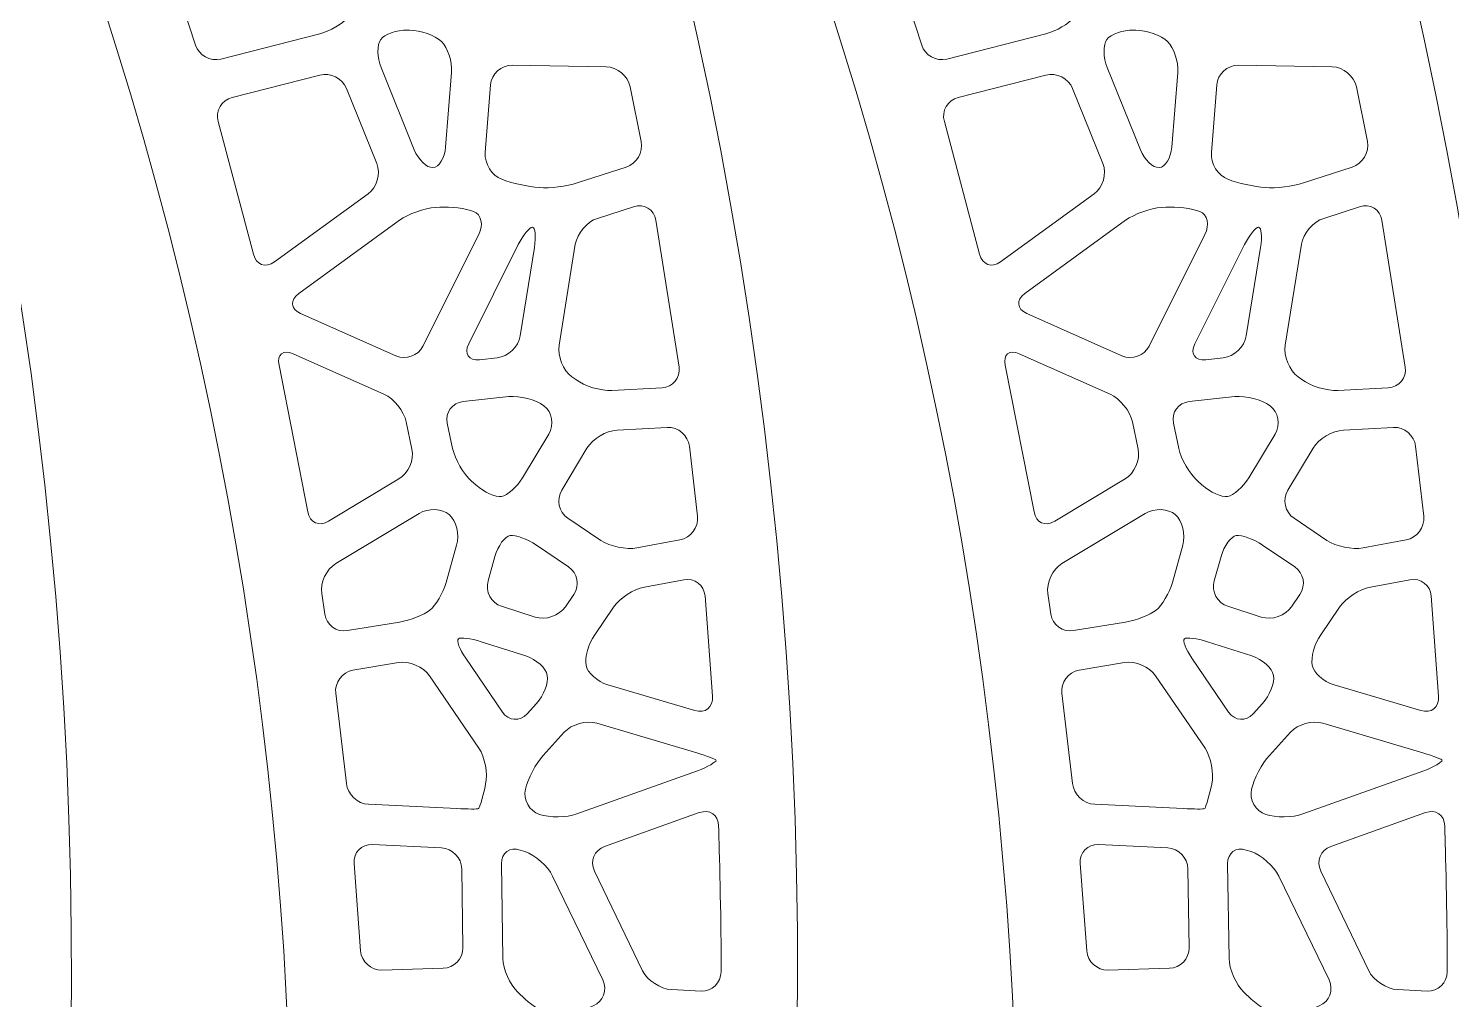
# Model space of a CAD drawing. Header units: inches. Extents: x 8 to 818, y -635 to -10.
# Drawn here: x 501.2 to 601.8, y -153.2 to -84.5 of the extents above; entities that cross this region are included whole.
import ezdxf

# ---------------------------------------------------------------- set-up
doc = ezdxf.new("R2010")
doc.units = ezdxf.units.IN
doc.header["$MEASUREMENT"] = 0
doc.layers.add('Calque 1', color=7, linetype='Continuous')

# ---------------------------------------------------------------- blocks, each defined once
blk = doc.blocks.new('block 2')
at = {"layer": 'Calque 1', "color": 179, "lineweight": 5, "true_color": 0x262425}
blk.add_open_spline([(715.86, -64), (715.86, -64), (726.82, -66.29), (726.82, -66.29), (727.36, -66.4), (727.7, -66.93), (727.59, -67.48), (727.59, -67.48), (727.39, -68.45), (727.39, -68.45), (727.27, -68.99), (726.74, -69.34), (726.2, -69.23), (726.2, -69.23), (717.2, -67.34), (717.2, -67.34), (769.2, -199.6), (711.01, -353.81), (579.16, -418.55), (579.16, -418.55), (584.06, -419.58), (584.06, -419.58), (584.61, -419.69), (584.95, -420.22), (584.84, -420.76), (584.84, -420.76), (584.63, -421.74), (584.63, -421.74), (584.52, -422.28), (583.99, -422.63), (583.45, -422.51), (583.45, -422.51), (574.72, -420.69), (574.72, -420.69), (571.92, -422), (569.1, -423.28), (566.24, -424.51), (562.3, -426.21), (560.36, -430.67), (561.85, -434.69), (561.85, -434.69), (561.9, -434.84), (561.9, -434.84), (563.44, -439), (568.05, -441.15), (572.21, -439.61), (738.97, -377.87), (817.84, -186.1), (744.29, -23.11), (739.77, -12.97), (726.88, -9.8), (716.32, -15.85), (716.32, -15.85), (716.32, -15.85), (716.32, -15.85), (705.75, -21.91), (701.37, -33.6), (705.82, -42.17), (709.52, -49.36), (712.86, -56.64), (715.86, -64)], degree=3, knots=[0, 0, 0, 0, 1, 1, 1, 2, 2, 2, 3, 3, 3, 4, 4, 4, 5, 5, 5, 6, 6, 6, 7, 7, 7, 8, 8, 8, 9, 9, 9, 10, 10, 10, 11, 11, 11, 12, 12, 12, 13, 13, 13, 14, 14, 14, 15, 15, 15, 16, 16, 16, 17, 17, 17, 18, 18, 18, 19, 19, 19, 20, 20, 20, 20], dxfattribs=at)
blk = doc.blocks.new('block 3')
at = {"layer": 'Calque 1', "color": 179, "lineweight": 5, "true_color": 0x262425}
blk.add_open_spline([(659.05, -64), (659.05, -64), (670, -66.29), (670, -66.29), (670.54, -66.4), (670.89, -66.93), (670.77, -67.48), (670.77, -67.48), (670.57, -68.45), (670.57, -68.45), (670.46, -68.99), (669.93, -69.34), (669.38, -69.23), (669.38, -69.23), (660.39, -67.34), (660.39, -67.34), (712.38, -199.6), (654.19, -353.81), (522.35, -418.55), (522.35, -418.55), (527.25, -419.58), (527.25, -419.58), (527.79, -419.69), (528.13, -420.22), (528.02, -420.76), (528.02, -420.76), (527.82, -421.74), (527.82, -421.74), (527.7, -422.28), (527.17, -422.63), (526.63, -422.51), (526.63, -422.51), (517.9, -420.69), (517.9, -420.69), (515.1, -422), (512.28, -423.28), (509.42, -424.51), (505.49, -426.21), (503.55, -430.67), (505.03, -434.69), (505.03, -434.69), (505.09, -434.84), (505.09, -434.84), (506.62, -439), (511.23, -441.15), (515.39, -439.61), (682.15, -377.87), (761.02, -186.1), (687.47, -23.11), (682.95, -12.97), (670.06, -9.8), (659.51, -15.85), (659.51, -15.85), (659.51, -15.85), (659.51, -15.85), (648.93, -21.91), (644.56, -33.6), (649, -42.17), (652.7, -49.36), (656.04, -56.64), (659.05, -64)], degree=3, knots=[0, 0, 0, 0, 1, 1, 1, 2, 2, 2, 3, 3, 3, 4, 4, 4, 5, 5, 5, 6, 6, 6, 7, 7, 7, 8, 8, 8, 9, 9, 9, 10, 10, 10, 11, 11, 11, 12, 12, 12, 13, 13, 13, 14, 14, 14, 15, 15, 15, 16, 16, 16, 17, 17, 17, 18, 18, 18, 19, 19, 19, 20, 20, 20, 20], dxfattribs=at)
blk = doc.blocks.new('block 4')
at = {"layer": 'Calque 1', "color": 179, "lineweight": 5, "true_color": 0x262425}
blk.add_open_spline([(602.23, -64), (602.23, -64), (613.18, -66.29), (613.18, -66.29), (613.72, -66.4), (614.07, -66.93), (613.96, -67.48), (613.96, -67.48), (613.75, -68.45), (613.75, -68.45), (613.64, -68.99), (613.11, -69.34), (612.57, -69.23), (612.57, -69.23), (603.57, -67.34), (603.57, -67.34), (655.56, -199.6), (597.38, -353.81), (465.53, -418.55), (465.53, -418.55), (470.43, -419.58), (470.43, -419.58), (470.97, -419.69), (471.32, -420.22), (471.2, -420.76), (471.2, -420.76), (471, -421.74), (471, -421.74), (470.89, -422.28), (470.36, -422.63), (469.82, -422.51), (469.82, -422.51), (461.08, -420.69), (461.08, -420.69), (458.29, -422), (455.46, -423.28), (452.6, -424.51), (448.67, -426.21), (446.73, -430.67), (448.21, -434.69), (448.21, -434.69), (448.27, -434.84), (448.27, -434.84), (449.8, -439), (454.42, -441.15), (458.57, -439.61), (625.34, -377.87), (704.2, -186.1), (630.65, -23.11), (626.13, -12.97), (613.24, -9.8), (602.69, -15.85), (602.69, -15.85), (602.69, -15.85), (602.69, -15.85), (592.11, -21.91), (587.74, -33.6), (592.19, -42.17), (595.88, -49.36), (599.22, -56.64), (602.23, -64)], degree=3, knots=[0, 0, 0, 0, 1, 1, 1, 2, 2, 2, 3, 3, 3, 4, 4, 4, 5, 5, 5, 6, 6, 6, 7, 7, 7, 8, 8, 8, 9, 9, 9, 10, 10, 10, 11, 11, 11, 12, 12, 12, 13, 13, 13, 14, 14, 14, 15, 15, 15, 16, 16, 16, 17, 17, 17, 18, 18, 18, 19, 19, 19, 20, 20, 20, 20], dxfattribs=at)
blk = doc.blocks.new('block 5')
at = {"layer": 'Calque 1', "color": 179, "lineweight": 5, "true_color": 0x262425}
for points, knots in [([(550.89, -64), (550.89, -64), (561.84, -66.29), (561.84, -66.29), (562.38, -66.4), (562.73, -66.93), (562.62, -67.48), (562.62, -67.48), (562.41, -68.45), (562.41, -68.45), (562.3, -68.99), (561.77, -69.34), (561.23, -69.23), (561.23, -69.23), (552.23, -67.34), (552.23, -67.34), (604.22, -199.6), (546.04, -353.81), (414.19, -418.55), (414.19, -418.55), (419.09, -419.58), (419.09, -419.58), (419.63, -419.69), (419.98, -420.22), (419.86, -420.76), (419.86, -420.76), (419.66, -421.74), (419.66, -421.74), (419.55, -422.28), (419.02, -422.63), (418.48, -422.51), (418.48, -422.51), (409.74, -420.69), (409.74, -420.69), (406.95, -422), (404.12, -423.28), (401.26, -424.51), (397.33, -426.21), (395.39, -430.67), (396.87, -434.69), (396.87, -434.69), (396.93, -434.84), (396.93, -434.84), (398.46, -439), (403.08, -441.15), (407.23, -439.61), (574, -377.87), (652.86, -186.1), (579.31, -23.11), (574.8, -12.97), (561.9, -9.8), (551.35, -15.85), (551.35, -15.85), (551.35, -15.85), (551.35, -15.85), (540.78, -21.91), (536.4, -33.6), (540.85, -42.17), (544.54, -49.36), (547.89, -56.64), (550.89, -64)], [0, 0, 0, 0, 1, 1, 1, 2, 2, 2, 3, 3, 3, 4, 4, 4, 5, 5, 5, 6, 6, 6, 7, 7, 7, 8, 8, 8, 9, 9, 9, 10, 10, 10, 11, 11, 11, 12, 12, 12, 13, 13, 13, 14, 14, 14, 15, 15, 15, 16, 16, 16, 17, 17, 17, 18, 18, 18, 19, 19, 19, 20, 20, 20, 20]), ([(573.05, -78.26), (573.67, -78.74), (574.4, -79.72), (574.67, -80.44), (574.67, -80.44), (575.13, -81.67), (575.13, -81.67), (575.4, -82.39), (575.37, -83.34), (575.06, -83.77), (574.75, -84.19), (573.88, -84.7), (573.13, -84.89), (573.13, -84.89), (566.13, -86.68), (566.13, -86.68), (565.38, -86.87), (564.58, -86.43), (564.35, -85.69), (564.35, -85.69), (561.17, -75.96), (561.17, -75.96), (560.92, -75.22), (560.93, -74.64), (561.19, -74.66), (561.19, -74.66), (561.19, -74.66), (561.43, -74.66), (563.11, -74.66), (564.74, -73.59), (564.74, -73.59), (565.39, -73.17), (566.42, -73.2), (567.04, -73.67), (567.04, -73.67), (573.05, -78.26), (573.05, -78.26)], [0, 0, 0, 0, 1, 1, 1, 2, 2, 2, 3, 3, 3, 4, 4, 4, 5, 5, 5, 6, 6, 6, 7, 7, 7, 8, 8, 8, 9, 9, 9, 10, 10, 10, 11, 11, 11, 12, 12, 12, 12]), ([(579.48, -84.64), (580.26, -84.65), (581.27, -85.01), (581.73, -85.44), (582.18, -85.87), (582.51, -86.86), (582.45, -87.63), (582.45, -87.63), (582.03, -92.9), (582.03, -92.9), (581.97, -93.68), (581.57, -94.33), (581.13, -94.35), (580.7, -94.38), (580.1, -93.81), (579.81, -93.09), (579.81, -93.09), (577.47, -87.29), (577.47, -87.29), (577.18, -86.57), (577.17, -85.67), (577.44, -85.3), (577.71, -84.93), (578.56, -84.63), (579.34, -84.64), (579.34, -84.64), (579.48, -84.64), (579.48, -84.64)], [0, 0, 0, 0, 1, 1, 1, 2, 2, 2, 3, 3, 3, 4, 4, 4, 5, 5, 5, 6, 6, 6, 7, 7, 7, 8, 8, 8, 9, 9, 9, 9]), ([(593.38, -87.23), (594.16, -87.25), (594.92, -87.88), (595.08, -88.64), (595.08, -88.64), (595.86, -92.5), (595.86, -92.5), (596.01, -93.26), (595.53, -94.08), (594.79, -94.32), (594.79, -94.32), (591.34, -95.44), (591.34, -95.44), (590.6, -95.68), (589.38, -95.83), (588.63, -95.77), (587.89, -95.71), (586.7, -95.45), (586, -95.18), (585.3, -94.92), (584.77, -94.07), (584.83, -93.29), (584.83, -93.29), (585.21, -88.5), (585.21, -88.5), (585.27, -87.73), (585.95, -87.11), (586.73, -87.12), (586.73, -87.12), (593.38, -87.23), (593.38, -87.23)], [0, 0, 0, 0, 1, 1, 1, 2, 2, 2, 3, 3, 3, 4, 4, 4, 5, 5, 5, 6, 6, 6, 7, 7, 7, 8, 8, 8, 9, 9, 9, 10, 10, 10, 10]), ([(577.16, -94.07), (577.45, -94.79), (577.17, -95.75), (576.55, -96.2), (576.55, -96.2), (569.92, -101.01), (569.92, -101.01), (569.3, -101.47), (568.63, -101.23), (568.44, -100.47), (568.44, -100.47), (565.95, -91.1), (565.95, -91.1), (565.74, -90.35), (566.18, -89.58), (566.93, -89.39), (566.93, -89.39), (573.13, -87.81), (573.13, -87.81), (573.88, -87.61), (574.73, -88.05), (575.02, -88.77), (575.02, -88.77), (577.16, -94.07), (577.16, -94.07)], [0, 0, 0, 0, 1, 1, 1, 2, 2, 2, 3, 3, 3, 4, 4, 4, 5, 5, 5, 6, 6, 6, 7, 7, 7, 8, 8, 8, 8]), ([(584.01, -97.45), (584.56, -97.66), (584.72, -98.39), (584.37, -99.09), (584.37, -99.09), (580.43, -106.97), (580.43, -106.97), (580.08, -107.66), (579.22, -107.97), (578.51, -107.66), (578.51, -107.66), (571.78, -104.66), (571.78, -104.66), (571.07, -104.35), (571.01, -103.71), (571.64, -103.26), (571.64, -103.26), (578.76, -98.08), (578.76, -98.08), (579.39, -97.63), (580.54, -97.22), (581.31, -97.17), (581.31, -97.17), (581.61, -97.15), (581.61, -97.15), (582.38, -97.11), (583.46, -97.24), (584.01, -97.45)], [0, 0, 0, 0, 1, 1, 1, 2, 2, 2, 3, 3, 3, 4, 4, 4, 5, 5, 5, 6, 6, 6, 7, 7, 7, 8, 8, 8, 9, 9, 9, 9]), ([(595.31, -97.12), (596.05, -96.88), (596.76, -97.31), (596.89, -98.07), (596.89, -98.07), (598.53, -108.45), (598.53, -108.45), (598.65, -109.22), (598.1, -109.88), (597.33, -109.92), (597.33, -109.92), (593.77, -110.1), (593.77, -110.1), (593, -110.14), (591.85, -109.8), (591.23, -109.34), (591.23, -109.34), (590.96, -109.14), (590.96, -109.14), (590.34, -108.68), (589.93, -107.68), (590.05, -106.91), (590.05, -106.91), (591.2, -99.77), (591.2, -99.77), (591.32, -99), (592.03, -98.18), (592.77, -97.94), (592.77, -97.94), (595.31, -97.12), (595.31, -97.12)], [0, 0, 0, 0, 1, 1, 1, 2, 2, 2, 3, 3, 3, 4, 4, 4, 5, 5, 5, 6, 6, 6, 7, 7, 7, 8, 8, 8, 9, 9, 9, 10, 10, 10, 10]), ([(588.17, -98.57), (588.37, -98.58), (588.43, -99.22), (588.31, -99.99), (588.31, -99.99), (587.3, -106.25), (587.3, -106.25), (587.18, -107.01), (586.45, -107.71), (585.67, -107.79), (585.67, -107.79), (584.43, -107.93), (584.43, -107.93), (583.66, -108.01), (583.32, -107.51), (583.66, -106.82), (583.66, -106.82), (587.17, -99.8), (587.17, -99.8), (587.52, -99.11), (587.97, -98.55), (588.17, -98.57)], [0, 0, 0, 0, 1, 1, 1, 2, 2, 2, 3, 3, 3, 4, 4, 4, 5, 5, 5, 6, 6, 6, 7, 7, 7, 7]), ([(577.67, -110.37), (578.38, -110.69), (579.09, -111.57), (579.25, -112.33), (579.25, -112.33), (579.65, -114.26), (579.65, -114.26), (579.81, -115.02), (579.39, -115.96), (578.73, -116.36), (578.73, -116.36), (573.76, -119.35), (573.76, -119.35), (573.09, -119.75), (572.43, -119.45), (572.29, -118.68), (572.29, -118.68), (570.25, -108.32), (570.25, -108.32), (570.09, -107.56), (570.54, -107.2), (571.25, -107.52), (571.25, -107.52), (577.67, -110.37), (577.67, -110.37)], [0, 0, 0, 0, 1, 1, 1, 2, 2, 2, 3, 3, 3, 4, 4, 4, 5, 5, 5, 6, 6, 6, 7, 7, 7, 8, 8, 8, 8]), ([(588.98, -111.19), (589.57, -111.62), (589.73, -112.52), (589.33, -113.19), (589.33, -113.19), (587.47, -116.27), (587.47, -116.27), (587.06, -116.94), (586.4, -117.53), (585.98, -117.6), (585.56, -117.66), (584.75, -117.3), (584.16, -116.78), (584.16, -116.78), (583.87, -116.52), (583.87, -116.52), (583.29, -116.01), (582.68, -114.96), (582.52, -114.2), (582.52, -114.2), (582.15, -112.42), (582.15, -112.42), (581.99, -111.66), (582.49, -110.98), (583.27, -110.89), (583.27, -110.89), (586.5, -110.54), (586.5, -110.54), (587.27, -110.46), (588.39, -110.75), (588.98, -111.19)], [0, 0, 0, 0, 1, 1, 1, 2, 2, 2, 3, 3, 3, 4, 4, 4, 5, 5, 5, 6, 6, 6, 7, 7, 7, 8, 8, 8, 9, 9, 9, 10, 10, 10, 10]), ([(597.7, -112.72), (598.47, -112.68), (599.18, -113.28), (599.27, -114.05), (599.27, -114.05), (599.84, -119), (599.84, -119), (599.92, -119.78), (599.36, -120.52), (598.6, -120.66), (598.6, -120.66), (595.56, -121.23), (595.56, -121.23), (594.79, -121.37), (593.64, -121.13), (593, -120.7), (593, -120.7), (590.68, -119.14), (590.68, -119.14), (590.03, -118.71), (589.83, -117.81), (590.24, -117.14), (590.24, -117.14), (592.02, -114.19), (592.02, -114.19), (592.42, -113.52), (593.38, -112.95), (594.16, -112.91), (594.16, -112.91), (597.7, -112.72), (597.7, -112.72)], [0, 0, 0, 0, 1, 1, 1, 2, 2, 2, 3, 3, 3, 4, 4, 4, 5, 5, 5, 6, 6, 6, 7, 7, 7, 8, 8, 8, 9, 9, 9, 10, 10, 10, 10]), ([(582.28, -118.88), (582.78, -119.32), (583.02, -120.29), (582.81, -121.04), (582.81, -121.04), (582.07, -123.67), (582.07, -123.67), (581.86, -124.42), (581.34, -125.3), (580.92, -125.63), (580.5, -125.96), (579.53, -126.34), (578.76, -126.47), (578.76, -126.47), (575.09, -127.08), (575.09, -127.08), (574.32, -127.21), (573.6, -126.68), (573.49, -125.92), (573.49, -125.92), (573.27, -124.46), (573.27, -124.46), (573.15, -123.69), (573.59, -122.74), (574.26, -122.34), (574.26, -122.34), (580.16, -118.8), (580.16, -118.8), (580.82, -118.4), (581.78, -118.44), (582.28, -118.88)], [0, 0, 0, 0, 1, 1, 1, 2, 2, 2, 3, 3, 3, 4, 4, 4, 5, 5, 5, 6, 6, 6, 7, 7, 7, 8, 8, 8, 9, 9, 9, 10, 10, 10, 10]), ([(590.72, -122.57), (591.36, -123), (591.53, -123.88), (591.09, -124.52), (591.09, -124.52), (590.5, -125.39), (590.5, -125.39), (590.06, -126.03), (589.1, -126.36), (588.36, -126.12), (588.36, -126.12), (585.99, -125.36), (585.99, -125.36), (585.25, -125.12), (584.82, -124.32), (585.03, -123.57), (585.03, -123.57), (585.52, -121.83), (585.52, -121.83), (585.73, -121.08), (586.21, -120.42), (586.59, -120.36), (586.97, -120.3), (587.8, -120.61), (588.45, -121.04), (588.45, -121.04), (590.72, -122.57), (590.72, -122.57)], [0, 0, 0, 0, 1, 1, 1, 2, 2, 2, 3, 3, 3, 4, 4, 4, 5, 5, 5, 6, 6, 6, 7, 7, 7, 8, 8, 8, 9, 9, 9, 9]), ([(598.87, -123.49), (599.63, -123.34), (600.31, -123.86), (600.37, -124.63), (600.37, -124.63), (600.89, -131.72), (600.89, -131.72), (600.95, -132.5), (600.38, -132.95), (599.63, -132.73), (599.63, -132.73), (593.5, -130.91), (593.5, -130.91), (592.75, -130.68), (592.06, -130.06), (591.96, -129.52), (591.85, -128.97), (592.13, -128.01), (592.57, -127.37), (592.57, -127.37), (593.9, -125.42), (593.9, -125.42), (594.33, -124.78), (595.32, -124.14), (596.08, -124), (596.08, -124), (598.87, -123.49), (598.87, -123.49)], [0, 0, 0, 0, 1, 1, 1, 2, 2, 2, 3, 3, 3, 4, 4, 4, 5, 5, 5, 6, 6, 6, 7, 7, 7, 8, 8, 8, 9, 9, 9, 9]), ([(587.7, -128.87), (588.44, -129.11), (589.13, -129.73), (589.22, -130.24), (589.32, -130.76), (588.97, -131.65), (588.45, -132.23), (588.45, -132.23), (587.79, -132.95), (587.79, -132.95), (587.27, -133.53), (586.48, -133.47), (586.05, -132.83), (586.05, -132.83), (583.45, -129.03), (583.45, -129.03), (583.01, -128.39), (582.78, -127.77), (582.93, -127.65), (583.08, -127.53), (583.81, -127.63), (584.55, -127.86), (584.55, -127.86), (587.7, -128.87), (587.7, -128.87)], [0, 0, 0, 0, 1, 1, 1, 2, 2, 2, 3, 3, 3, 4, 4, 4, 5, 5, 5, 6, 6, 6, 7, 7, 7, 8, 8, 8, 8]), ([(584.38, -135.39), (584.81, -136.03), (585.03, -137.17), (584.86, -137.93), (584.86, -137.93), (584.79, -138.23), (584.79, -138.23), (584.61, -138.98), (584.42, -139.63), (584.35, -139.66), (584.29, -139.7), (583.6, -139.69), (582.83, -139.65), (582.83, -139.65), (576.58, -139.35), (576.58, -139.35), (575.8, -139.32), (575.1, -138.66), (575.02, -137.88), (575.02, -137.88), (574.26, -131.51), (574.26, -131.51), (574.17, -130.74), (574.71, -130), (575.48, -129.88), (575.48, -129.88), (578.69, -129.34), (578.69, -129.34), (579.46, -129.21), (580.44, -129.63), (580.88, -130.27), (580.88, -130.27), (584.38, -135.39), (584.38, -135.39)], [0, 0, 0, 0, 1, 1, 1, 2, 2, 2, 3, 3, 3, 4, 4, 4, 5, 5, 5, 6, 6, 6, 7, 7, 7, 8, 8, 8, 9, 9, 9, 10, 10, 10, 11, 11, 11, 11]), ([(599.79, -135.72), (600.54, -135.94), (601.15, -136.18), (601.15, -136.25), (601.16, -136.33), (600.57, -136.73), (599.84, -136.99), (599.84, -136.99), (591.3, -140.03), (591.3, -140.03), (590.57, -140.29), (589.38, -140.31), (588.67, -140.07), (587.95, -139.83), (587.5, -139.03), (587.67, -138.29), (587.84, -137.55), (588.41, -136.47), (588.93, -135.9), (588.93, -135.9), (590.42, -134.26), (590.42, -134.26), (590.94, -133.69), (591.97, -133.4), (592.72, -133.62), (592.72, -133.62), (599.79, -135.72), (599.79, -135.72)], [0, 0, 0, 0, 1, 1, 1, 2, 2, 2, 3, 3, 3, 4, 4, 4, 5, 5, 5, 6, 6, 6, 7, 7, 7, 8, 8, 8, 9, 9, 9, 9]), ([(599.96, -139.94), (600.69, -139.68), (601.31, -140.1), (601.33, -140.88), (601.33, -140.88), (601.48, -145.91), (601.5, -149.07), (601.51, -150.17), (601.5, -151.2), (601.5, -151.2), (601.5, -151.98), (600.86, -152.58), (600.08, -152.55), (600.08, -152.55), (597.99, -152.45), (597.99, -152.45), (597.21, -152.41), (596.3, -151.81), (595.96, -151.12), (595.96, -151.12), (592.56, -144.07), (592.56, -144.07), (592.22, -143.37), (592.54, -142.59), (593.27, -142.33), (593.27, -142.33), (599.96, -139.94), (599.96, -139.94)], [0, 0, 0, 0, 1, 1, 1, 2, 2, 2, 3, 3, 3, 4, 4, 4, 5, 5, 5, 6, 6, 6, 7, 7, 7, 8, 8, 8, 9, 9, 9, 9]), ([(581.74, -142.43), (582.51, -142.47), (583.15, -143.13), (583.17, -143.91), (583.17, -143.91), (583.25, -149.49), (583.25, -149.49), (583.26, -150.27), (582.63, -150.92), (581.86, -150.94), (581.86, -150.94), (577.52, -151.07), (577.52, -151.07), (576.75, -151.09), (576.07, -150.48), (576.02, -149.7), (576.02, -149.7), (575.56, -143.53), (575.56, -143.53), (575.49, -142.76), (576.08, -142.16), (576.85, -142.19), (576.85, -142.19), (581.74, -142.43), (581.74, -142.43)], [0, 0, 0, 0, 1, 1, 1, 2, 2, 2, 3, 3, 3, 4, 4, 4, 5, 5, 5, 6, 6, 6, 7, 7, 7, 8, 8, 8, 8]), ([(587.64, -142.7), (588.37, -142.95), (589.25, -143.72), (589.59, -144.42), (589.59, -144.42), (593.15, -151.77), (593.15, -151.77), (593.48, -152.47), (593.18, -153.29), (592.46, -153.6), (592.46, -153.6), (591.77, -153.9), (591.77, -153.9), (591.05, -154.21), (590.07, -154.38), (589.58, -154.27), (589.08, -154.17), (588.22, -153.65), (587.65, -153.12), (587.65, -153.12), (587.13, -152.62), (587.13, -152.62), (586.56, -152.09), (586.09, -151.02), (586.08, -150.24), (586.08, -150.24), (585.98, -143.55), (585.98, -143.55), (585.97, -142.78), (586.56, -142.34), (587.3, -142.59), (587.3, -142.59), (587.64, -142.7), (587.64, -142.7)], [0, 0, 0, 0, 1, 1, 1, 2, 2, 2, 3, 3, 3, 4, 4, 4, 5, 5, 5, 6, 6, 6, 7, 7, 7, 8, 8, 8, 9, 9, 9, 10, 10, 10, 11, 11, 11, 11])]:
    blk.add_open_spline(points, degree=3, knots=knots, dxfattribs=at)
blk = doc.blocks.new('block 6')
at = {"layer": 'Calque 1', "color": 179, "lineweight": 5, "true_color": 0x262425}
for points, knots in [([(499.55, -64), (499.55, -64), (510.5, -66.29), (510.5, -66.29), (511.04, -66.4), (511.39, -66.93), (511.28, -67.48), (511.28, -67.48), (511.07, -68.45), (511.07, -68.45), (510.96, -68.99), (510.43, -69.34), (509.89, -69.23), (509.89, -69.23), (500.89, -67.34), (500.89, -67.34), (552.88, -199.6), (494.7, -353.81), (362.85, -418.55), (362.85, -418.55), (367.75, -419.58), (367.75, -419.58), (368.29, -419.69), (368.64, -420.22), (368.52, -420.76), (368.52, -420.76), (368.32, -421.74), (368.32, -421.74), (368.21, -422.28), (367.68, -422.63), (367.14, -422.51), (367.14, -422.51), (358.4, -420.69), (358.4, -420.69), (355.61, -422), (352.78, -423.28), (349.92, -424.51), (345.99, -426.21), (344.05, -430.67), (345.53, -434.69), (345.53, -434.69), (345.59, -434.84), (345.59, -434.84), (347.12, -439), (351.74, -441.15), (355.89, -439.61), (522.66, -377.87), (601.52, -186.1), (527.97, -23.11), (523.46, -12.97), (510.56, -9.8), (500.01, -15.85), (500.01, -15.85), (500.01, -15.85), (500.01, -15.85), (489.44, -21.91), (485.06, -33.6), (489.51, -42.17), (493.2, -49.36), (496.55, -56.64), (499.55, -64)], [0, 0, 0, 0, 1, 1, 1, 2, 2, 2, 3, 3, 3, 4, 4, 4, 5, 5, 5, 6, 6, 6, 7, 7, 7, 8, 8, 8, 9, 9, 9, 10, 10, 10, 11, 11, 11, 12, 12, 12, 13, 13, 13, 14, 14, 14, 15, 15, 15, 16, 16, 16, 17, 17, 17, 18, 18, 18, 19, 19, 19, 20, 20, 20, 20]), ([(521.71, -78.26), (522.33, -78.74), (523.06, -79.72), (523.33, -80.44), (523.33, -80.44), (523.79, -81.67), (523.79, -81.67), (524.06, -82.39), (524.03, -83.34), (523.72, -83.77), (523.41, -84.19), (522.54, -84.7), (521.79, -84.89), (521.79, -84.89), (514.79, -86.68), (514.79, -86.68), (514.04, -86.87), (513.24, -86.43), (513.01, -85.69), (513.01, -85.69), (509.83, -75.96), (509.83, -75.96), (509.58, -75.22), (509.59, -74.64), (509.85, -74.66), (509.85, -74.66), (509.85, -74.66), (510.09, -74.66), (511.77, -74.66), (513.4, -73.59), (513.4, -73.59), (514.05, -73.17), (515.08, -73.2), (515.7, -73.67), (515.7, -73.67), (521.71, -78.26), (521.71, -78.26)], [0, 0, 0, 0, 1, 1, 1, 2, 2, 2, 3, 3, 3, 4, 4, 4, 5, 5, 5, 6, 6, 6, 7, 7, 7, 8, 8, 8, 9, 9, 9, 10, 10, 10, 11, 11, 11, 12, 12, 12, 12]), ([(528.14, -84.64), (528.92, -84.65), (529.93, -85.01), (530.39, -85.44), (530.84, -85.87), (531.17, -86.86), (531.11, -87.63), (531.11, -87.63), (530.69, -92.9), (530.69, -92.9), (530.63, -93.68), (530.23, -94.33), (529.79, -94.35), (529.36, -94.38), (528.76, -93.81), (528.47, -93.09), (528.47, -93.09), (526.13, -87.29), (526.13, -87.29), (525.84, -86.57), (525.83, -85.67), (526.1, -85.3), (526.37, -84.93), (527.22, -84.63), (528, -84.64), (528, -84.64), (528.14, -84.64), (528.14, -84.64)], [0, 0, 0, 0, 1, 1, 1, 2, 2, 2, 3, 3, 3, 4, 4, 4, 5, 5, 5, 6, 6, 6, 7, 7, 7, 8, 8, 8, 9, 9, 9, 9]), ([(542.04, -87.23), (542.82, -87.25), (543.58, -87.88), (543.74, -88.64), (543.74, -88.64), (544.52, -92.5), (544.52, -92.5), (544.67, -93.26), (544.19, -94.08), (543.45, -94.32), (543.45, -94.32), (540, -95.44), (540, -95.44), (539.26, -95.68), (538.04, -95.83), (537.3, -95.77), (536.55, -95.71), (535.36, -95.45), (534.66, -95.18), (533.96, -94.92), (533.43, -94.07), (533.49, -93.29), (533.49, -93.29), (533.87, -88.5), (533.87, -88.5), (533.93, -87.73), (534.61, -87.11), (535.39, -87.12), (535.39, -87.12), (542.04, -87.23), (542.04, -87.23)], [0, 0, 0, 0, 1, 1, 1, 2, 2, 2, 3, 3, 3, 4, 4, 4, 5, 5, 5, 6, 6, 6, 7, 7, 7, 8, 8, 8, 9, 9, 9, 10, 10, 10, 10]), ([(525.82, -94.07), (526.11, -94.79), (525.83, -95.75), (525.21, -96.2), (525.21, -96.2), (518.58, -101.01), (518.58, -101.01), (517.96, -101.47), (517.29, -101.23), (517.1, -100.47), (517.1, -100.47), (514.61, -91.1), (514.61, -91.1), (514.4, -90.35), (514.84, -89.58), (515.6, -89.39), (515.6, -89.39), (521.79, -87.81), (521.79, -87.81), (522.54, -87.61), (523.39, -88.05), (523.68, -88.77), (523.68, -88.77), (525.82, -94.07), (525.82, -94.07)], [0, 0, 0, 0, 1, 1, 1, 2, 2, 2, 3, 3, 3, 4, 4, 4, 5, 5, 5, 6, 6, 6, 7, 7, 7, 8, 8, 8, 8]), ([(532.67, -97.45), (533.22, -97.66), (533.38, -98.39), (533.03, -99.09), (533.03, -99.09), (529.09, -106.97), (529.09, -106.97), (528.74, -107.66), (527.88, -107.97), (527.17, -107.66), (527.17, -107.66), (520.44, -104.66), (520.44, -104.66), (519.73, -104.35), (519.67, -103.71), (520.3, -103.26), (520.3, -103.26), (527.42, -98.08), (527.42, -98.08), (528.05, -97.63), (529.2, -97.22), (529.97, -97.17), (529.97, -97.17), (530.27, -97.15), (530.27, -97.15), (531.04, -97.11), (532.12, -97.24), (532.67, -97.45)], [0, 0, 0, 0, 1, 1, 1, 2, 2, 2, 3, 3, 3, 4, 4, 4, 5, 5, 5, 6, 6, 6, 7, 7, 7, 8, 8, 8, 9, 9, 9, 9]), ([(543.97, -97.12), (544.71, -96.88), (545.42, -97.31), (545.55, -98.07), (545.55, -98.07), (547.19, -108.45), (547.19, -108.45), (547.31, -109.22), (546.76, -109.88), (545.99, -109.92), (545.99, -109.92), (542.43, -110.1), (542.43, -110.1), (541.66, -110.14), (540.51, -109.8), (539.89, -109.34), (539.89, -109.34), (539.62, -109.14), (539.62, -109.14), (539, -108.68), (538.59, -107.68), (538.71, -106.91), (538.71, -106.91), (539.86, -99.77), (539.86, -99.77), (539.98, -99), (540.69, -98.18), (541.43, -97.94), (541.43, -97.94), (543.97, -97.12), (543.97, -97.12)], [0, 0, 0, 0, 1, 1, 1, 2, 2, 2, 3, 3, 3, 4, 4, 4, 5, 5, 5, 6, 6, 6, 7, 7, 7, 8, 8, 8, 9, 9, 9, 10, 10, 10, 10]), ([(536.83, -98.57), (537.03, -98.58), (537.09, -99.22), (536.97, -99.99), (536.97, -99.99), (535.96, -106.25), (535.96, -106.25), (535.84, -107.01), (535.11, -107.71), (534.33, -107.79), (534.33, -107.79), (533.09, -107.93), (533.09, -107.93), (532.32, -108.01), (531.98, -107.51), (532.32, -106.82), (532.32, -106.82), (535.83, -99.8), (535.83, -99.8), (536.18, -99.11), (536.63, -98.55), (536.83, -98.57)], [0, 0, 0, 0, 1, 1, 1, 2, 2, 2, 3, 3, 3, 4, 4, 4, 5, 5, 5, 6, 6, 6, 7, 7, 7, 7]), ([(526.33, -110.37), (527.04, -110.69), (527.75, -111.57), (527.91, -112.33), (527.91, -112.33), (528.31, -114.26), (528.31, -114.26), (528.47, -115.02), (528.06, -115.96), (527.39, -116.36), (527.39, -116.36), (522.42, -119.35), (522.42, -119.35), (521.75, -119.75), (521.09, -119.45), (520.95, -118.68), (520.95, -118.68), (518.91, -108.32), (518.91, -108.32), (518.76, -107.56), (519.21, -107.2), (519.91, -107.52), (519.91, -107.52), (526.33, -110.37), (526.33, -110.37)], [0, 0, 0, 0, 1, 1, 1, 2, 2, 2, 3, 3, 3, 4, 4, 4, 5, 5, 5, 6, 6, 6, 7, 7, 7, 8, 8, 8, 8]), ([(537.64, -111.19), (538.23, -111.62), (538.39, -112.52), (537.99, -113.19), (537.99, -113.19), (536.13, -116.27), (536.13, -116.27), (535.73, -116.94), (535.06, -117.53), (534.64, -117.6), (534.22, -117.66), (533.41, -117.3), (532.82, -116.78), (532.82, -116.78), (532.53, -116.52), (532.53, -116.52), (531.95, -116.01), (531.34, -114.96), (531.18, -114.2), (531.18, -114.2), (530.81, -112.42), (530.81, -112.42), (530.65, -111.66), (531.15, -110.98), (531.93, -110.89), (531.93, -110.89), (535.16, -110.54), (535.16, -110.54), (535.93, -110.46), (537.05, -110.75), (537.64, -111.19)], [0, 0, 0, 0, 1, 1, 1, 2, 2, 2, 3, 3, 3, 4, 4, 4, 5, 5, 5, 6, 6, 6, 7, 7, 7, 8, 8, 8, 9, 9, 9, 10, 10, 10, 10]), ([(546.36, -112.72), (547.13, -112.68), (547.84, -113.28), (547.93, -114.05), (547.93, -114.05), (548.5, -119), (548.5, -119), (548.58, -119.78), (548.02, -120.52), (547.26, -120.66), (547.26, -120.66), (544.22, -121.23), (544.22, -121.23), (543.45, -121.37), (542.3, -121.13), (541.66, -120.7), (541.66, -120.7), (539.34, -119.14), (539.34, -119.14), (538.69, -118.71), (538.5, -117.81), (538.9, -117.14), (538.9, -117.14), (540.68, -114.19), (540.68, -114.19), (541.08, -113.52), (542.05, -112.95), (542.82, -112.91), (542.82, -112.91), (546.36, -112.72), (546.36, -112.72)], [0, 0, 0, 0, 1, 1, 1, 2, 2, 2, 3, 3, 3, 4, 4, 4, 5, 5, 5, 6, 6, 6, 7, 7, 7, 8, 8, 8, 9, 9, 9, 10, 10, 10, 10]), ([(530.94, -118.88), (531.44, -119.32), (531.68, -120.29), (531.47, -121.04), (531.47, -121.04), (530.73, -123.67), (530.73, -123.67), (530.52, -124.42), (530, -125.3), (529.58, -125.63), (529.16, -125.96), (528.19, -126.34), (527.42, -126.47), (527.42, -126.47), (523.75, -127.08), (523.75, -127.08), (522.98, -127.21), (522.26, -126.68), (522.15, -125.92), (522.15, -125.92), (521.93, -124.46), (521.93, -124.46), (521.81, -123.69), (522.25, -122.74), (522.92, -122.34), (522.92, -122.34), (528.82, -118.8), (528.82, -118.8), (529.48, -118.4), (530.44, -118.44), (530.94, -118.88)], [0, 0, 0, 0, 1, 1, 1, 2, 2, 2, 3, 3, 3, 4, 4, 4, 5, 5, 5, 6, 6, 6, 7, 7, 7, 8, 8, 8, 9, 9, 9, 10, 10, 10, 10]), ([(539.38, -122.57), (540.02, -123), (540.19, -123.88), (539.76, -124.52), (539.76, -124.52), (539.16, -125.39), (539.16, -125.39), (538.72, -126.03), (537.76, -126.36), (537.02, -126.12), (537.02, -126.12), (534.65, -125.36), (534.65, -125.36), (533.91, -125.12), (533.48, -124.32), (533.69, -123.57), (533.69, -123.57), (534.18, -121.83), (534.18, -121.83), (534.39, -121.08), (534.87, -120.42), (535.25, -120.36), (535.63, -120.3), (536.46, -120.61), (537.11, -121.04), (537.11, -121.04), (539.38, -122.57), (539.38, -122.57)], [0, 0, 0, 0, 1, 1, 1, 2, 2, 2, 3, 3, 3, 4, 4, 4, 5, 5, 5, 6, 6, 6, 7, 7, 7, 8, 8, 8, 9, 9, 9, 9]), ([(547.53, -123.49), (548.29, -123.34), (548.97, -123.86), (549.03, -124.63), (549.03, -124.63), (549.56, -131.72), (549.56, -131.72), (549.61, -132.5), (549.04, -132.95), (548.3, -132.73), (548.3, -132.73), (542.16, -130.91), (542.16, -130.91), (541.41, -130.68), (540.72, -130.06), (540.62, -129.52), (540.52, -128.97), (540.79, -128.01), (541.23, -127.37), (541.23, -127.37), (542.56, -125.42), (542.56, -125.42), (542.99, -124.78), (543.98, -124.14), (544.74, -124), (544.74, -124), (547.53, -123.49), (547.53, -123.49)], [0, 0, 0, 0, 1, 1, 1, 2, 2, 2, 3, 3, 3, 4, 4, 4, 5, 5, 5, 6, 6, 6, 7, 7, 7, 8, 8, 8, 9, 9, 9, 9]), ([(536.36, -128.87), (537.1, -129.11), (537.79, -129.73), (537.88, -130.24), (537.98, -130.76), (537.63, -131.65), (537.11, -132.23), (537.11, -132.23), (536.45, -132.95), (536.45, -132.95), (535.93, -133.53), (535.14, -133.47), (534.71, -132.83), (534.71, -132.83), (532.11, -129.03), (532.11, -129.03), (531.67, -128.39), (531.44, -127.77), (531.59, -127.65), (531.74, -127.53), (532.47, -127.63), (533.21, -127.86), (533.21, -127.86), (536.36, -128.87), (536.36, -128.87)], [0, 0, 0, 0, 1, 1, 1, 2, 2, 2, 3, 3, 3, 4, 4, 4, 5, 5, 5, 6, 6, 6, 7, 7, 7, 8, 8, 8, 8]), ([(533.04, -135.39), (533.47, -136.03), (533.69, -137.17), (533.52, -137.93), (533.52, -137.93), (533.45, -138.23), (533.45, -138.23), (533.28, -138.98), (533.08, -139.63), (533.01, -139.66), (532.95, -139.7), (532.26, -139.69), (531.49, -139.65), (531.49, -139.65), (525.24, -139.35), (525.24, -139.35), (524.46, -139.32), (523.76, -138.66), (523.68, -137.88), (523.68, -137.88), (522.92, -131.51), (522.92, -131.51), (522.83, -130.74), (523.37, -130), (524.14, -129.88), (524.14, -129.88), (527.35, -129.34), (527.35, -129.34), (528.12, -129.21), (529.1, -129.63), (529.54, -130.27), (529.54, -130.27), (533.04, -135.39), (533.04, -135.39)], [0, 0, 0, 0, 1, 1, 1, 2, 2, 2, 3, 3, 3, 4, 4, 4, 5, 5, 5, 6, 6, 6, 7, 7, 7, 8, 8, 8, 9, 9, 9, 10, 10, 10, 11, 11, 11, 11]), ([(548.45, -135.72), (549.2, -135.94), (549.81, -136.18), (549.81, -136.25), (549.82, -136.33), (549.23, -136.73), (548.5, -136.99), (548.5, -136.99), (539.96, -140.03), (539.96, -140.03), (539.23, -140.29), (538.05, -140.31), (537.33, -140.07), (536.61, -139.83), (536.16, -139.03), (536.33, -138.29), (536.5, -137.55), (537.07, -136.47), (537.59, -135.9), (537.59, -135.9), (539.08, -134.26), (539.08, -134.26), (539.6, -133.69), (540.63, -133.4), (541.38, -133.62), (541.38, -133.62), (548.45, -135.72), (548.45, -135.72)], [0, 0, 0, 0, 1, 1, 1, 2, 2, 2, 3, 3, 3, 4, 4, 4, 5, 5, 5, 6, 6, 6, 7, 7, 7, 8, 8, 8, 9, 9, 9, 9]), ([(548.62, -139.94), (549.35, -139.68), (549.97, -140.1), (549.99, -140.88), (549.99, -140.88), (550.14, -145.91), (550.16, -149.07), (550.17, -150.17), (550.16, -151.2), (550.16, -151.2), (550.16, -151.98), (549.52, -152.58), (548.75, -152.55), (548.75, -152.55), (546.65, -152.45), (546.65, -152.45), (545.87, -152.41), (544.96, -151.81), (544.62, -151.12), (544.62, -151.12), (541.22, -144.07), (541.22, -144.07), (540.88, -143.37), (541.2, -142.59), (541.93, -142.33), (541.93, -142.33), (548.62, -139.94), (548.62, -139.94)], [0, 0, 0, 0, 1, 1, 1, 2, 2, 2, 3, 3, 3, 4, 4, 4, 5, 5, 5, 6, 6, 6, 7, 7, 7, 8, 8, 8, 9, 9, 9, 9]), ([(530.4, -142.43), (531.17, -142.47), (531.81, -143.13), (531.83, -143.91), (531.83, -143.91), (531.91, -149.49), (531.91, -149.49), (531.92, -150.27), (531.29, -150.92), (530.52, -150.94), (530.52, -150.94), (526.18, -151.07), (526.18, -151.07), (525.41, -151.09), (524.73, -150.48), (524.68, -149.7), (524.68, -149.7), (524.22, -143.53), (524.22, -143.53), (524.15, -142.76), (524.74, -142.16), (525.51, -142.19), (525.51, -142.19), (530.4, -142.43), (530.4, -142.43)], [0, 0, 0, 0, 1, 1, 1, 2, 2, 2, 3, 3, 3, 4, 4, 4, 5, 5, 5, 6, 6, 6, 7, 7, 7, 8, 8, 8, 8]), ([(536.3, -142.7), (537.03, -142.95), (537.91, -143.72), (538.25, -144.42), (538.25, -144.42), (541.81, -151.77), (541.81, -151.77), (542.14, -152.47), (541.84, -153.29), (541.12, -153.6), (541.12, -153.6), (540.43, -153.9), (540.43, -153.9), (539.72, -154.21), (538.73, -154.38), (538.24, -154.27), (537.74, -154.17), (536.88, -153.65), (536.31, -153.12), (536.31, -153.12), (535.79, -152.62), (535.79, -152.62), (535.22, -152.09), (534.75, -151.02), (534.74, -150.24), (534.74, -150.24), (534.64, -143.55), (534.64, -143.55), (534.63, -142.78), (535.23, -142.34), (535.96, -142.59), (535.96, -142.59), (536.3, -142.7), (536.3, -142.7)], [0, 0, 0, 0, 1, 1, 1, 2, 2, 2, 3, 3, 3, 4, 4, 4, 5, 5, 5, 6, 6, 6, 7, 7, 7, 8, 8, 8, 9, 9, 9, 10, 10, 10, 11, 11, 11, 11])]:
    blk.add_open_spline(points, degree=3, knots=knots, dxfattribs=at)
blk = doc.blocks.new('block 7')
at = {"layer": 'Calque 1', "color": 179, "lineweight": 5, "true_color": 0x262425}
blk.add_open_spline([(448.21, -64), (448.21, -64), (459.16, -66.29), (459.16, -66.29), (459.7, -66.4), (460.05, -66.93), (459.94, -67.48), (459.94, -67.48), (459.73, -68.45), (459.73, -68.45), (459.62, -68.99), (459.09, -69.34), (458.55, -69.23), (458.55, -69.23), (449.55, -67.34), (449.55, -67.34), (501.54, -199.6), (443.36, -353.81), (311.51, -418.55), (311.51, -418.55), (316.41, -419.58), (316.41, -419.58), (316.95, -419.69), (317.3, -420.22), (317.18, -420.76), (317.18, -420.76), (316.98, -421.74), (316.98, -421.74), (316.87, -422.28), (316.34, -422.63), (315.8, -422.51), (315.8, -422.51), (307.06, -420.69), (307.06, -420.69), (304.27, -422), (301.44, -423.28), (298.59, -424.51), (294.65, -426.21), (292.71, -430.67), (294.19, -434.69), (294.19, -434.69), (294.25, -434.84), (294.25, -434.84), (295.78, -439), (300.4, -441.15), (304.55, -439.61), (471.32, -377.87), (550.18, -186.1), (476.63, -23.11), (472.12, -12.97), (459.22, -9.8), (448.67, -15.85), (448.67, -15.85), (448.67, -15.85), (448.67, -15.85), (438.1, -21.91), (433.72, -33.6), (438.17, -42.17), (441.86, -49.36), (445.21, -56.64), (448.21, -64)], degree=3, knots=[0, 0, 0, 0, 1, 1, 1, 2, 2, 2, 3, 3, 3, 4, 4, 4, 5, 5, 5, 6, 6, 6, 7, 7, 7, 8, 8, 8, 9, 9, 9, 10, 10, 10, 11, 11, 11, 12, 12, 12, 13, 13, 13, 14, 14, 14, 15, 15, 15, 16, 16, 16, 17, 17, 17, 18, 18, 18, 19, 19, 19, 20, 20, 20, 20], dxfattribs=at)

msp = doc.modelspace()

# ---------------------------------------------------------------- block references
at = {"layer": 'Calque 1'}
for name in ['block 7', 'block 6', 'block 5', 'block 4', 'block 3', 'block 2']:
    msp.add_blockref(name, (0, 0), dxfattribs=at)

doc.saveas('drawing.dxf')
